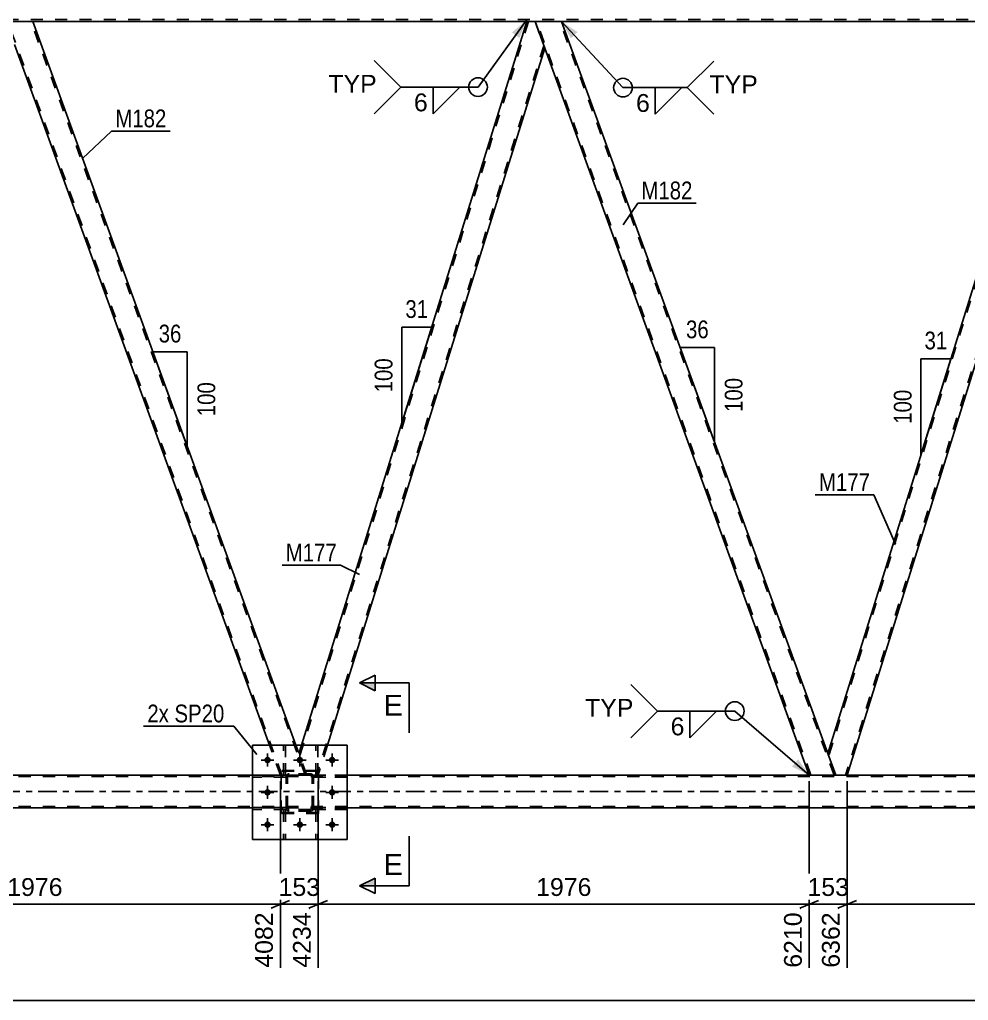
# Model space of a CAD drawing. Header units: millimetres. Extents: x 0 to 841, y 0 to 594.
# Drawn here: x 228.2 to 380.9, y 267.1 to 424.9 of the extents above; entities that cross this region are included whole.
import ezdxf

# ---------------------------------------------------------------- set-up
doc = ezdxf.new("R2010")
doc.units = ezdxf.units.MM
doc.linetypes.add('DXK_LINE_DOT2', pattern=[3.9198, 1.9599, -1.9599])
doc.linetypes.add('DXK_LINE_DOT3', pattern=[5.9187, 2.979, -0.9799, 0.9799, -0.9799])
doc.styles.add('Arial', font='ARIAL.TTF', dxfattribs={"height": 0.2})
doc.styles.add('Arial Narrow', font='ARIALN.TTF', dxfattribs={"height": 0.2})

# ---------------------------------------------------------------- blocks, each defined once
blk = doc.blocks.new('Part-317311647-2614 - 2495')
at = {"color": 7, "linetype": 'DXK_LINE_DOT2'}
for p, q in [((710.15, 424.92), (74.08, 424.92)), ((655.97, 424.6), (224.72, 424.6)), ((230.3, 424.6), (224.72, 424.6)), ((315.43, 424.6), (309.86, 424.6))]:
    blk.add_line(p, q, dxfattribs=at)
at = {"color": 2, "linetype": 'Continuous'}
for p, q in [((309.86, 424.6), (230.3, 424.6)), ((394.99, 424.6), (315.43, 424.6))]:
    blk.add_line(p, q, dxfattribs=at)
blk = doc.blocks.new('Bolt-317311647-2573 - 2495')
at = {"linetype": 'Continuous'}
for points in [[(268.62, 305.8, -1), (267.58, 305.8, -1)], [(273.82, 305.8, -1), (272.78, 305.8, -1)], [(279.02, 305.8, -1), (277.98, 305.8, -1)], [(268.62, 300.6, -1), (267.58, 300.6, -1)], [(279.02, 300.6, -1), (277.98, 300.6, -1)], [(268.62, 295.4, -1), (267.58, 295.4, -1)], [(273.82, 295.4, -1), (272.78, 295.4, -1)], [(279.02, 295.4, -1), (277.98, 295.4, -1)]]:
    blk.add_hatch(color=1, dxfattribs=at).paths.add_polyline_path(points)
at = {"color": 1, "linetype": 'Continuous'}
for p, q in [((268.1, 306.84), (268.1, 304.76)), ((273.3, 306.84), (273.3, 304.76)), ((278.5, 306.84), (278.5, 304.76)), ((269.14, 305.8), (267.06, 305.8)), ((274.34, 305.8), (272.26, 305.8)), ((279.54, 305.8), (277.46, 305.8)), ((268.1, 301.64), (268.1, 299.56)), ((278.5, 301.64), (278.5, 299.56)), ((269.14, 300.6), (267.06, 300.6)), ((279.54, 300.6), (277.46, 300.6)), ((269.14, 295.4), (267.06, 295.4)), ((268.1, 296.44), (268.1, 294.36)), ((274.34, 295.4), (272.26, 295.4)), ((273.3, 296.44), (273.3, 294.36)), ((279.54, 295.4), (277.46, 295.4)), ((278.5, 296.44), (278.5, 294.36))]:
    blk.add_line(p, q, dxfattribs=at)
blk = doc.blocks.new('Bolt-317311647-2574 - 2495')
at = {"color": 1, "linetype": 'Continuous'}
for p, q in [((268.1, 306.84), (268.1, 306.15)), ((273.3, 306.84), (273.3, 306.15)), ((278.5, 306.84), (278.5, 306.15)), ((267.06, 305.8), (267.75, 305.8)), ((268.1, 304.76), (268.1, 305.45)), ((269.14, 305.8), (268.45, 305.8)), ((272.26, 305.8), (272.95, 305.8)), ((273.3, 304.76), (273.3, 305.45)), ((274.34, 305.8), (273.65, 305.8)), ((277.46, 305.8), (278.15, 305.8)), ((278.5, 304.76), (278.5, 305.45)), ((279.54, 305.8), (278.85, 305.8)), ((268.1, 301.64), (268.1, 300.95)), ((278.5, 301.64), (278.5, 300.95)), ((267.06, 300.6), (267.75, 300.6)), ((268.1, 299.56), (268.1, 300.25)), ((269.14, 300.6), (268.45, 300.6)), ((277.46, 300.6), (278.15, 300.6)), ((278.5, 299.56), (278.5, 300.25)), ((279.54, 300.6), (278.85, 300.6)), ((267.06, 295.4), (267.75, 295.4)), ((268.1, 296.44), (268.1, 295.75)), ((269.14, 295.4), (268.45, 295.4)), ((272.26, 295.4), (272.95, 295.4)), ((273.3, 296.44), (273.3, 295.75)), ((274.34, 295.4), (273.65, 295.4)), ((277.46, 295.4), (278.15, 295.4)), ((278.5, 296.44), (278.5, 295.75)), ((279.54, 295.4), (278.85, 295.4)), ((268.1, 294.36), (268.1, 295.05)), ((273.3, 294.36), (273.3, 295.05)), ((278.5, 294.36), (278.5, 295.05))]:
    blk.add_line(p, q, dxfattribs=at)
blk = doc.blocks.new('Part-317311647-2609 - 2495')
at = {"color": 2, "linetype": 'Continuous'}
for p, q in [((265.7, 303.38), (106.9, 303.38)), ((435.97, 303.38), (280.9, 303.38)), ((265.7, 298.1), (106.9, 298.1)), ((435.97, 298.1), (280.9, 298.1))]:
    blk.add_line(p, q, dxfattribs=at)
at = {"color": 7, "linetype": 'DXK_LINE_DOT2'}
for p, q in [((719.95, 303.14), (106.9, 303.14)), ((280.9, 303.38), (265.7, 303.38)), ((719.95, 298.34), (106.9, 298.34)), ((280.9, 298.1), (265.7, 298.1))]:
    blk.add_line(p, q, dxfattribs=at)
at = {"color": 7, "linetype": 'DXK_LINE_DOT3'}
blk.add_line((106.9, 300.74), (719.95, 300.74), dxfattribs=at)
blk = doc.blocks.new('Part-317311647-2874 - 2495')
at = {"color": 7, "linetype": 'DXK_LINE_DOT2'}
for p, q in [((275.5, 303.04), (275.5, 303.36)), ((275.5, 303.36), (280.9, 303.36)), ((280.9, 303.04), (275.5, 303.04)), ((276.1, 303.04), (276.1, 303.36)), ((280.9, 303.36), (280.9, 303.04))]:
    blk.add_line(p, q, dxfattribs=at)
blk = doc.blocks.new('Part-317311647-2868 - 2495')
at = {"color": 2, "linetype": 'Continuous'}
for p, q in [((280.9, 308.2), (265.7, 308.2)), ((265.7, 308.2), (265.7, 293)), ((280.9, 293), (280.9, 308.2)), ((265.7, 293), (280.9, 293))]:
    blk.add_line(p, q, dxfattribs=at)
blk = doc.blocks.new('Part-317311647-2884 - 2495')
at = {"color": 7, "linetype": 'DXK_LINE_DOT2'}
for p, q in [((280.9, 298.16), (275.5, 298.16)), ((275.5, 298.16), (275.5, 297.84)), ((275.5, 297.84), (280.9, 297.84)), ((276.1, 297.84), (276.1, 298.16)), ((280.9, 297.84), (280.9, 298.16))]:
    blk.add_line(p, q, dxfattribs=at)
blk = doc.blocks.new('Part-317311647-2886 - 2495')
at = {"color": 7, "linetype": 'DXK_LINE_DOT2'}
for p, q in [((271.1, 298.16), (265.7, 298.16)), ((265.7, 298.16), (265.7, 297.84)), ((271.1, 297.84), (265.7, 297.84)), ((270.5, 297.84), (270.5, 298.16)), ((271.1, 297.84), (271.1, 298.16))]:
    blk.add_line(p, q, dxfattribs=at)
blk = doc.blocks.new('Part-317311647-2890 - 2495')
at = {"color": 7, "linetype": 'DXK_LINE_DOT2'}
for p, q in [((275.85, 297.84), (276.17, 297.84)), ((275.85, 297.84), (275.85, 293)), ((275.85, 297.24), (276.17, 297.24)), ((276.17, 297.84), (276.17, 293)), ((276.17, 293), (275.85, 293))]:
    blk.add_line(p, q, dxfattribs=at)
blk = doc.blocks.new('Part-317311647-2888 - 2495')
at = {"color": 7, "linetype": 'DXK_LINE_DOT2'}
for p, q in [((275.85, 303.36), (275.85, 308.2)), ((275.85, 308.2), (276.17, 308.2)), ((276.17, 308.2), (276.17, 303.36)), ((275.85, 303.96), (276.17, 303.96)), ((276.17, 303.36), (275.85, 303.36))]:
    blk.add_line(p, q, dxfattribs=at)
blk = doc.blocks.new('Part-317311647-2873 - 2495')
at = {"color": 7, "linetype": 'DXK_LINE_DOT2'}
for p, q in [((265.7, 293), (265.7, 308.2)), ((265.7, 308.2), (280.9, 308.2)), ((280.9, 308.2), (280.9, 293)), ((280.9, 293), (265.7, 293))]:
    blk.add_line(p, q, dxfattribs=at)
blk = doc.blocks.new('Part-317311647-2875 - 2495')
at = {"color": 7, "linetype": 'DXK_LINE_DOT2'}
for p, q in [((275.5, 297.84), (275.5, 298.16)), ((275.5, 298.16), (280.9, 298.16)), ((280.9, 297.84), (275.5, 297.84)), ((276.1, 297.84), (276.1, 298.16)), ((280.9, 298.16), (280.9, 297.84))]:
    blk.add_line(p, q, dxfattribs=at)
blk = doc.blocks.new('Part-317311647-2876 - 2495')
at = {"color": 7, "linetype": 'DXK_LINE_DOT2'}
for p, q in [((271.1, 303.36), (265.7, 303.36)), ((265.7, 303.04), (265.7, 303.36)), ((271.1, 303.04), (265.7, 303.04)), ((270.5, 303.04), (270.5, 303.36)), ((271.1, 303.36), (271.1, 303.04))]:
    blk.add_line(p, q, dxfattribs=at)
blk = doc.blocks.new('Part-317311647-2877 - 2495')
at = {"color": 7, "linetype": 'DXK_LINE_DOT2'}
for p, q in [((271.1, 298.16), (265.7, 298.16)), ((265.7, 297.84), (265.7, 298.16)), ((271.1, 297.84), (265.7, 297.84)), ((270.5, 297.84), (270.5, 298.16)), ((271.1, 298.16), (271.1, 297.84))]:
    blk.add_line(p, q, dxfattribs=at)
blk = doc.blocks.new('Part-317311647-2878 - 2495')
at = {"color": 2, "linetype": 'Continuous'}
for p, q in [((270.65, 308.2), (270.65, 308.2)), ((270.97, 308.2), (270.65, 308.2)), ((270.97, 308.2), (270.97, 308.2))]:
    blk.add_line(p, q, dxfattribs=at)
at = {"color": 7, "linetype": 'DXK_LINE_DOT2'}
for p, q in [((270.66, 303.36), (270.65, 308.2)), ((270.98, 303.36), (270.97, 308.2)), ((270.66, 303.96), (270.98, 303.96)), ((270.98, 303.36), (270.66, 303.36))]:
    blk.add_line(p, q, dxfattribs=at)
blk = doc.blocks.new('Part-317311647-2879 - 2495')
at = {"color": 2, "linetype": 'Continuous'}
for p, q in [((275.85, 308.2), (275.85, 308.2)), ((276.17, 308.2), (275.85, 308.2)), ((276.17, 308.2), (276.17, 308.2))]:
    blk.add_line(p, q, dxfattribs=at)
at = {"color": 7, "linetype": 'DXK_LINE_DOT2'}
for p, q in [((275.85, 303.36), (275.85, 308.2)), ((276.17, 303.36), (276.17, 308.2)), ((275.85, 303.96), (276.17, 303.96)), ((276.17, 303.36), (275.85, 303.36))]:
    blk.add_line(p, q, dxfattribs=at)
blk = doc.blocks.new('Part-317311647-2880 - 2495')
at = {"color": 7, "linetype": 'DXK_LINE_DOT2'}
for p, q in [((270.97, 297.84), (270.65, 297.84)), ((270.65, 297.84), (270.65, 293)), ((270.65, 297.24), (270.97, 297.24)), ((270.97, 297.84), (270.97, 293)), ((270.65, 293), (270.97, 293))]:
    blk.add_line(p, q, dxfattribs=at)
blk = doc.blocks.new('Part-317311647-2881 - 2495')
at = {"color": 7, "linetype": 'DXK_LINE_DOT2'}
for p, q in [((276.17, 297.84), (275.85, 297.84)), ((275.85, 297.84), (275.85, 293)), ((275.85, 297.24), (276.17, 297.24)), ((276.17, 297.84), (276.17, 293)), ((275.85, 293), (276.17, 293))]:
    blk.add_line(p, q, dxfattribs=at)
blk = doc.blocks.new('Part-317311647-2882 - 2495')
at = {"color": 7, "linetype": 'DXK_LINE_DOT2'}
for p, q in [((271.1, 303.12), (271.14, 303.3)), ((271.14, 303.3), (271.1, 303.12)), ((271.1, 298.08), (271.1, 303.12)), ((271.34, 303.12), (271.36, 303.21)), ((271.34, 298.08), (271.34, 303.12)), ((271.36, 303.21), (271.41, 303.29)), ((271.4, 303.56), (271.58, 303.6)), ((271.58, 303.6), (271.4, 303.56)), ((271.41, 303.29), (271.49, 303.34)), ((271.49, 303.34), (271.58, 303.36)), ((275.02, 303.6), (271.58, 303.6)), ((271.58, 303.36), (275.02, 303.36)), ((275.02, 303.6), (275.2, 303.56)), ((275.2, 303.56), (275.02, 303.6)), ((275.02, 303.36), (275.11, 303.34)), ((275.11, 303.34), (275.19, 303.29)), ((275.19, 303.29), (275.24, 303.21)), ((275.24, 303.21), (275.26, 303.12)), ((275.26, 298.08), (275.26, 303.12)), ((275.46, 303.3), (275.5, 303.12)), ((275.5, 303.12), (275.46, 303.3)), ((275.5, 298.08), (275.5, 303.12)), ((271.14, 297.9), (271.1, 298.08)), ((271.1, 298.08), (271.14, 297.9)), ((271.36, 297.99), (271.34, 298.08)), ((271.41, 297.91), (271.36, 297.99)), ((271.58, 297.6), (271.4, 297.64)), ((271.4, 297.64), (271.58, 297.6)), ((271.49, 297.86), (271.41, 297.91)), ((271.58, 297.84), (271.49, 297.86)), ((275.02, 297.84), (271.58, 297.84)), ((275.02, 297.6), (271.58, 297.6)), ((275.11, 297.86), (275.02, 297.84)), ((275.2, 297.64), (275.02, 297.6)), ((275.02, 297.6), (275.2, 297.64)), ((275.19, 297.91), (275.11, 297.86)), ((275.24, 297.99), (275.19, 297.91)), ((275.26, 298.08), (275.24, 297.99)), ((275.5, 298.08), (275.46, 297.9)), ((275.46, 297.9), (275.5, 298.08))]:
    blk.add_line(p, q, dxfattribs=at)
at = {"color": 7, "linetype": 'DXK_LINE_DOT3'}
blk.add_line((273.3, 300.6), (273.3, 300.6), dxfattribs=at)
at = {"color": 7, "linetype": 'DXK_LINE_DOT2'}
for centre, start, end in [((271.58, 303.12), 112.5, 157.5), ((271.58, 303.12), 112.5, 157.5), ((275.02, 303.12), 22.5, 67.5), ((275.02, 303.12), 22.5, 67.5), ((271.58, 298.08), 202.5, 247.5), ((271.58, 298.08), 202.5, 247.5), ((275.02, 298.08), 292.5, 337.5), ((275.02, 298.08), 292.5, 337.5)]:
    blk.add_arc(centre, 0.48, start, end, dxfattribs=at)
blk = doc.blocks.new('Part-317311647-2883 - 2495')
at = {"color": 7, "linetype": 'DXK_LINE_DOT2'}
for p, q in [((280.9, 303.36), (275.5, 303.36)), ((275.5, 303.36), (275.5, 303.04)), ((275.5, 303.04), (280.9, 303.04)), ((276.1, 303.04), (276.1, 303.36)), ((280.9, 303.04), (280.9, 303.36))]:
    blk.add_line(p, q, dxfattribs=at)
blk = doc.blocks.new('Part-317311647-2885 - 2495')
at = {"color": 7, "linetype": 'DXK_LINE_DOT2'}
for p, q in [((271.1, 303.36), (265.7, 303.36)), ((265.7, 303.36), (265.7, 303.04)), ((271.1, 303.04), (265.7, 303.04)), ((270.5, 303.04), (270.5, 303.36)), ((271.1, 303.04), (271.1, 303.36))]:
    blk.add_line(p, q, dxfattribs=at)
blk = doc.blocks.new('Part-317311647-2887 - 2495')
at = {"color": 7, "linetype": 'DXK_LINE_DOT2'}
for p, q in [((270.66, 303.36), (270.65, 308.2)), ((270.65, 308.2), (270.97, 308.2)), ((270.97, 308.2), (270.98, 303.36)), ((270.66, 303.96), (270.98, 303.96)), ((270.98, 303.36), (270.66, 303.36))]:
    blk.add_line(p, q, dxfattribs=at)
blk = doc.blocks.new('Part-317311647-2889 - 2495')
at = {"color": 7, "linetype": 'DXK_LINE_DOT2'}
for p, q in [((270.65, 297.84), (270.97, 297.84)), ((270.65, 297.84), (270.65, 293)), ((270.65, 297.24), (270.97, 297.24)), ((270.97, 297.84), (270.97, 293)), ((270.97, 293), (270.65, 293))]:
    blk.add_line(p, q, dxfattribs=at)
blk = doc.blocks.new('Part-317311647-2891 - 2495')
at = {"color": 7, "linetype": 'DXK_LINE_DOT2'}
for p, q in [((271.1, 303.12), (271.14, 303.3)), ((271.14, 303.3), (271.1, 303.12)), ((271.1, 298.08), (271.1, 303.12)), ((271.34, 303.12), (271.36, 303.21)), ((271.34, 298.08), (271.34, 303.12)), ((271.36, 303.21), (271.41, 303.29)), ((271.4, 303.56), (271.58, 303.6)), ((271.58, 303.6), (271.4, 303.56)), ((271.41, 303.29), (271.49, 303.34)), ((271.49, 303.34), (271.58, 303.36)), ((275.02, 303.6), (271.58, 303.6)), ((271.58, 303.36), (275.02, 303.36)), ((275.02, 303.6), (275.2, 303.56)), ((275.2, 303.56), (275.02, 303.6)), ((275.02, 303.36), (275.11, 303.34)), ((275.11, 303.34), (275.19, 303.29)), ((275.19, 303.29), (275.24, 303.21)), ((275.24, 303.21), (275.26, 303.12)), ((275.26, 298.08), (275.26, 303.12)), ((275.46, 303.3), (275.5, 303.12)), ((275.5, 303.12), (275.46, 303.3)), ((275.5, 298.08), (275.5, 303.12)), ((271.14, 297.9), (271.1, 298.08)), ((271.1, 298.08), (271.14, 297.9)), ((271.36, 297.99), (271.34, 298.08)), ((271.41, 297.91), (271.36, 297.99)), ((271.58, 297.6), (271.4, 297.64)), ((271.4, 297.64), (271.58, 297.6)), ((271.49, 297.86), (271.41, 297.91)), ((271.58, 297.84), (271.49, 297.86)), ((275.02, 297.84), (271.58, 297.84)), ((275.02, 297.6), (271.58, 297.6)), ((275.11, 297.86), (275.02, 297.84)), ((275.2, 297.64), (275.02, 297.6)), ((275.02, 297.6), (275.2, 297.64)), ((275.19, 297.91), (275.11, 297.86)), ((275.24, 297.99), (275.19, 297.91)), ((275.26, 298.08), (275.24, 297.99)), ((275.5, 298.08), (275.46, 297.9)), ((275.46, 297.9), (275.5, 298.08))]:
    blk.add_line(p, q, dxfattribs=at)
at = {"color": 7, "linetype": 'DXK_LINE_DOT3'}
blk.add_line((273.3, 300.6), (273.3, 300.6), dxfattribs=at)
at = {"color": 7, "linetype": 'DXK_LINE_DOT2'}
for centre, start, end in [((271.58, 303.12), 112.5, 157.5), ((271.58, 303.12), 112.5, 157.5), ((275.02, 303.12), 22.5, 67.5), ((275.02, 303.12), 22.5, 67.5), ((271.58, 298.08), 202.5, 247.5), ((271.58, 298.08), 202.5, 247.5), ((275.02, 298.08), 292.5, 337.5), ((275.02, 298.08), 292.5, 337.5)]:
    blk.add_arc(centre, 0.48, start, end, dxfattribs=at)
blk = doc.blocks.new('Part-317311647-2892 - 2495')
at = {"color": 7, "linetype": 'DXK_LINE_DOT2'}
for p, q in [((276.3, 304.14), (270.3, 304.14)), ((270.3, 297.34), (270.3, 304.14)), ((276.3, 297.34), (276.3, 304.14)), ((276.3, 297.34), (270.3, 297.34))]:
    blk.add_line(p, q, dxfattribs=at)
blk = doc.blocks.new('Part-317311647-2893 - 2495')
at = {"color": 7, "linetype": 'DXK_LINE_DOT2'}
for p, q in [((276.3, 304), (270.3, 304)), ((270.3, 297.2), (270.3, 304)), ((276.3, 297.2), (276.3, 304)), ((276.3, 297.2), (270.3, 297.2))]:
    blk.add_line(p, q, dxfattribs=at)
blk = doc.blocks.new('Part-317311647-2943 - 2495')
at = {"color": 2, "linetype": 'Continuous'}
for p, q in [((394.99, 424.6), (358.29, 306.85)), ((396.31, 424.6), (394.99, 424.6)), ((396.31, 424.6), (397.86, 420.35)), ((397.86, 420.35), (361.4, 303.38)), ((359.55, 303.38), (358.29, 306.85))]:
    blk.add_line(p, q, dxfattribs=at)
at = {"color": 7, "linetype": 'DXK_LINE_DOT2'}
for p, q in [((395.24, 424.6), (358.42, 306.48)), ((397.72, 420.73), (361.15, 303.38)), ((361.4, 303.38), (359.55, 303.38))]:
    blk.add_line(p, q, dxfattribs=at)
blk = doc.blocks.new('Part-317311647-2948 - 2495')
at = {"color": 7, "linetype": 'DXK_LINE_DOT2'}
for p, q in [((310.11, 424.6), (273.29, 306.48)), ((312.59, 420.73), (276.01, 303.38)), ((273.57, 308.2), (273.15, 306.85)), ((277.76, 308.2), (276.26, 303.38)), ((274.42, 303.38), (273.15, 306.85)), ((276.26, 303.38), (274.42, 303.38))]:
    blk.add_line(p, q, dxfattribs=at)
at = {"color": 2, "linetype": 'Continuous'}
for p, q in [((309.86, 424.6), (273.57, 308.2)), ((311.17, 424.6), (309.86, 424.6)), ((312.72, 420.35), (311.17, 424.6)), ((312.72, 420.35), (277.76, 308.2))]:
    blk.add_line(p, q, dxfattribs=at)
blk = doc.blocks.new('Part-317311647-2988 - 2495')
at = {"color": 2, "linetype": 'Continuous'}
for p, q in [((315.43, 424.6), (311.17, 424.6)), ((315.43, 424.6), (358.29, 306.85)), ((355.3, 303.38), (312.72, 420.35))]:
    blk.add_line(p, q, dxfattribs=at)
at = {"color": 7, "linetype": 'DXK_LINE_DOT2'}
for p, q in [((311.17, 424.6), (312.72, 420.35)), ((355.55, 303.38), (311.43, 424.6)), ((311.43, 424.6), (311.45, 424.6)), ((359.3, 303.38), (315.18, 424.6)), ((359.55, 303.38), (358.29, 306.85)), ((359.55, 303.38), (355.3, 303.38))]:
    blk.add_line(p, q, dxfattribs=at)
blk = doc.blocks.new('Part-317311647-2993 - 2495')
at = {"color": 2, "linetype": 'Continuous'}
for p, q in [((230.3, 424.6), (226.04, 424.6)), ((230.3, 424.6), (272.66, 308.2)), ((268.41, 308.2), (227.59, 420.35))]:
    blk.add_line(p, q, dxfattribs=at)
at = {"color": 7, "linetype": 'DXK_LINE_DOT2'}
for p, q in [((226.04, 424.6), (227.59, 420.35)), ((270.42, 303.38), (226.3, 424.6)), ((226.3, 424.6), (226.32, 424.6)), ((274.16, 303.38), (230.04, 424.6)), ((270.16, 303.38), (268.41, 308.2)), ((274.42, 303.38), (272.66, 308.2)), ((274.42, 303.38), (270.16, 303.38))]:
    blk.add_line(p, q, dxfattribs=at)
blk = doc.blocks.new('StraightDimension-317311647-3541 - 2495')
at = {"color": 7, "linetype": 'Continuous'}
for p, q in [((191.13, 302.38), (191.13, 272.39)), ((270.16, 302.38), (270.16, 272.39)), ((192.63, 283.19), (189.63, 281.99)), ((191.13, 282.59), (270.16, 282.59)), ((268.66, 281.99), (271.66, 283.19))]:
    blk.add_line(p, q, dxfattribs=at)
at = {"color": 0}
blk.add_wipeout([(235.69, 283.34), (235.69, 287.54), (225.6, 287.54), (225.6, 283.34)], dxfattribs=at)
at = {"color": 0, "linetype": 'Continuous'}
blk.add_wipeout([(269.56, 281.89), (265.36, 281.89), (265.36, 271.79), (269.56, 271.79)], dxfattribs=at)
at = {"color": 3, "style": 'Arial'}
blk.add_text('1976', height=2.865, dxfattribs=at).set_placement((226.2, 283.94))
at = {"color": 3, "linetype": 'Continuous', "style": 'Arial'}
blk.add_text('4082', height=2.865, rotation=90.0002, dxfattribs=at).set_placement((268.96, 272.39))
blk = doc.blocks.new('AngleDimension-317311647-3901 - 2495')
at = {"color": 7, "linetype": 'Continuous'}
for p, q in [((338.74, 360.56), (334.52, 372.16)), ((340.06, 372.16), (334.52, 372.16)), ((340.06, 356.93), (334.52, 372.16)), ((340.06, 356.93), (340.06, 372.16))]:
    blk.add_line(p, q, dxfattribs=at)
at = {"color": 0}
for points in [[(339.72, 373.06), (339.72, 377.26), (334.86, 377.26), (334.86, 373.06)], [(345.16, 367.89), (340.96, 367.89), (340.96, 361.2), (345.16, 361.2)]]:
    blk.add_wipeout(points, dxfattribs=at)
at = {"color": 3, "style": 'Arial Narrow'}
blk.add_text('36', height=2.863, dxfattribs=at).set_placement((335.46, 373.66))
blk.add_text('100', height=2.863, rotation=90.0002, dxfattribs=at).set_placement((344.56, 361.8))
blk = doc.blocks.new('AngleDimension-317311647-3887 - 2495')
at = {"color": 7, "linetype": 'Continuous'}
for p, q in [((289.71, 375.43), (294.53, 375.43)), ((289.71, 359.96), (294.53, 375.43)), ((289.71, 359.96), (289.71, 375.43)), ((290.32, 361.92), (294.53, 375.43))]:
    blk.add_line(p, q, dxfattribs=at)
at = {"color": 0}
for points in [[(294.55, 376.33), (294.55, 380.53), (289.69, 380.53), (289.69, 376.33)], [(288.81, 371.04), (284.61, 371.04), (284.61, 364.36), (288.81, 364.36)]]:
    blk.add_wipeout(points, dxfattribs=at)
at = {"color": 3, "style": 'Arial Narrow'}
blk.add_text('31', height=2.863, dxfattribs=at).set_placement((290.29, 376.93))
blk.add_text('100', height=2.863, rotation=90.0002, dxfattribs=at).set_placement((288.21, 364.96))
blk = doc.blocks.new('AngleDimension-317311647-3873 - 2495')
at = {"color": 7, "linetype": 'Continuous'}
for p, q in [((252.26, 364.27), (249.63, 371.48)), ((255.18, 371.48), (249.63, 371.48)), ((255.18, 356.25), (249.63, 371.48)), ((255.18, 356.25), (255.18, 371.48))]:
    blk.add_line(p, q, dxfattribs=at)
at = {"color": 0}
for points in [[(254.83, 372.38), (254.83, 376.58), (249.98, 376.58), (249.98, 372.38)], [(260.27, 367.21), (256.07, 367.21), (256.07, 360.52), (260.27, 360.52)]]:
    blk.add_wipeout(points, dxfattribs=at)
at = {"color": 3, "style": 'Arial Narrow'}
blk.add_text('36', height=2.863, dxfattribs=at).set_placement((250.58, 372.98))
blk.add_text('100', height=2.863, rotation=90.0002, dxfattribs=at).set_placement((259.68, 361.12))
blk = doc.blocks.new('AngleDimension-317311647-3915 - 2495')
at = {"color": 7, "linetype": 'Continuous'}
for p, q in [((373.27, 370.37), (378.09, 370.37)), ((373.27, 354.91), (378.09, 370.37)), ((373.27, 354.91), (373.27, 370.37)), ((376.26, 364.51), (378.09, 370.37))]:
    blk.add_line(p, q, dxfattribs=at)
at = {"color": 0}
for points in [[(378.11, 371.27), (378.11, 375.47), (373.25, 375.47), (373.25, 371.27)], [(372.37, 365.98), (368.17, 365.98), (368.17, 359.3), (372.37, 359.3)]]:
    blk.add_wipeout(points, dxfattribs=at)
at = {"color": 3, "style": 'Arial Narrow'}
blk.add_text('31', height=2.863, dxfattribs=at).set_placement((373.85, 371.87))
blk.add_text('100', height=2.863, rotation=90.0002, dxfattribs=at).set_placement((371.77, 359.9))
blk = doc.blocks.new('StraightDimension-317311647-3427 - 2495')
at = {"color": 7, "linetype": 'Continuous'}
blk.add_line((64.82, 267.14), (729.21, 267.14), dxfattribs=at)
blk = doc.blocks.new('StraightDimension-317311647-3557 - 2495')
at = {"color": 7, "linetype": 'Continuous'}
for p, q in [((270.16, 302.38), (270.16, 272.39)), ((276.26, 302.38), (276.26, 272.39)), ((268.66, 281.99), (271.66, 283.19)), ((270.16, 282.59), (276.26, 282.59)), ((277.76, 283.19), (274.76, 281.99))]:
    blk.add_line(p, q, dxfattribs=at)
at = {"color": 0}
blk.add_wipeout([(277.15, 283.34), (277.15, 287.54), (269.28, 287.54), (269.28, 283.34)], dxfattribs=at)
at = {"color": 0, "linetype": 'Continuous'}
blk.add_wipeout([(275.66, 281.89), (271.46, 281.89), (271.46, 271.79), (275.66, 271.79)], dxfattribs=at)
at = {"color": 3, "style": 'Arial'}
blk.add_text('153', height=2.865, dxfattribs=at).set_placement((269.88, 283.94))
at = {"color": 3, "linetype": 'Continuous', "style": 'Arial'}
blk.add_text('4234', height=2.865, rotation=90.0002, dxfattribs=at).set_placement((275.06, 272.39))
blk = doc.blocks.new('StraightDimension-317311647-3573 - 2495')
at = {"color": 7, "linetype": 'Continuous'}
for p, q in [((276.26, 302.38), (276.26, 272.39)), ((355.3, 302.38), (355.3, 272.39)), ((277.76, 283.19), (274.76, 281.99)), ((276.26, 282.59), (355.3, 282.59)), ((353.8, 281.99), (356.8, 283.19))]:
    blk.add_line(p, q, dxfattribs=at)
at = {"color": 0}
blk.add_wipeout([(320.83, 283.34), (320.83, 287.54), (310.73, 287.54), (310.73, 283.34)], dxfattribs=at)
at = {"color": 0, "linetype": 'Continuous'}
blk.add_wipeout([(354.7, 281.89), (350.5, 281.89), (350.5, 271.79), (354.7, 271.79)], dxfattribs=at)
at = {"color": 3, "style": 'Arial'}
blk.add_text('1976', height=2.865, dxfattribs=at).set_placement((311.33, 283.94))
at = {"color": 3, "linetype": 'Continuous', "style": 'Arial'}
blk.add_text('6210', height=2.865, rotation=90.0002, dxfattribs=at).set_placement((354.1, 272.39))
blk = doc.blocks.new('StraightDimension-317311647-3589 - 2495')
at = {"color": 7, "linetype": 'Continuous'}
for p, q in [((355.3, 302.38), (355.3, 272.39)), ((361.4, 302.38), (361.4, 272.39)), ((353.8, 281.99), (356.8, 283.19)), ((355.3, 282.59), (361.4, 282.59)), ((362.9, 283.19), (359.9, 281.99))]:
    blk.add_line(p, q, dxfattribs=at)
at = {"color": 0}
blk.add_wipeout([(362.28, 283.34), (362.28, 287.54), (354.41, 287.54), (354.41, 283.34)], dxfattribs=at)
at = {"color": 0, "linetype": 'Continuous'}
blk.add_wipeout([(360.8, 281.89), (356.6, 281.89), (356.6, 271.79), (360.8, 271.79)], dxfattribs=at)
at = {"color": 3, "style": 'Arial'}
blk.add_text('153', height=2.865, dxfattribs=at).set_placement((355.01, 283.94))
at = {"color": 3, "linetype": 'Continuous', "style": 'Arial'}
blk.add_text('6362', height=2.865, rotation=90.0002, dxfattribs=at).set_placement((360.2, 272.39))
blk = doc.blocks.new('StraightDimension-317311647-3605 - 2495')
at = {"color": 7, "linetype": 'Continuous'}
for p, q in [((361.4, 302.38), (361.4, 272.39)), ((440.43, 302.38), (440.43, 272.39)), ((362.9, 283.19), (359.9, 281.99)), ((361.4, 282.59), (440.43, 282.59)), ((438.93, 281.99), (441.93, 283.19))]:
    blk.add_line(p, q, dxfattribs=at)
at = {"color": 0}
blk.add_wipeout([(405.96, 283.34), (405.96, 287.54), (395.87, 287.54), (395.87, 283.34)], dxfattribs=at)
at = {"color": 0, "linetype": 'Continuous'}
blk.add_wipeout([(439.83, 281.89), (435.63, 281.89), (435.63, 271.79), (439.83, 271.79)], dxfattribs=at)
at = {"color": 3, "style": 'Arial'}
blk.add_text('1976', height=2.865, dxfattribs=at).set_placement((396.47, 283.94))
at = {"color": 3, "linetype": 'Continuous', "style": 'Arial'}
blk.add_text('8338', height=2.865, rotation=90.0002, dxfattribs=at).set_placement((439.23, 272.39))
blk = doc.blocks.new('SectionMark-317311647-4055 - 2495')
at = {"linetype": 'Continuous'}
for points in [[(285.4, 318.2), (285.4, 316.95), (282.9, 318.2)], [(285.4, 286.82), (285.4, 285.57), (282.9, 285.57)]]:
    blk.add_hatch(color=6, dxfattribs=at).paths.add_polyline_path(points)
at = {"color": 6, "linetype": 'Continuous'}
for p, q in [((282.9, 318.2), (285.4, 319.45)), ((285.4, 316.95), (285.4, 319.45)), ((290.9, 318.2), (282.9, 318.2)), ((282.9, 318.2), (285.4, 316.95)), ((290.9, 318.2), (290.9, 310.2)), ((290.9, 285.57), (290.9, 293.57)), ((282.9, 285.57), (285.4, 286.82)), ((285.4, 286.82), (285.4, 284.32)), ((290.9, 285.57), (282.9, 285.57)), ((285.4, 284.32), (282.9, 285.57))]:
    blk.add_line(p, q, dxfattribs=at)
at = {"color": 0, "linetype": 'Continuous'}
for points in [[(289.9, 312.95), (289.9, 316.45), (286.79, 316.45), (286.79, 312.95)], [(289.9, 287.32), (289.9, 290.82), (286.79, 290.82), (286.79, 287.32)]]:
    blk.add_wipeout(points, dxfattribs=at)
at = {"color": 3, "linetype": 'Continuous', "style": 'Arial'}
for p in [(286.79, 312.95), (286.79, 287.32)]:
    blk.add_text('E', height=3.34, dxfattribs=at).set_placement(p)
blk = doc.blocks.new('Mark-317311647-2939 - 2495')
at = {"color": 0}
blk.add_wipeout([(365.08, 349.08), (365.08, 352.08), (356.86, 352.08), (356.86, 349.08)], dxfattribs=at)
blk.add_wipeout([(365.08, 349.08), (365.08, 352.08), (356.86, 352.08), (356.86, 349.08)], dxfattribs=at)
at = {"color": 30, "linetype": 'Continuous'}
for p in [(356.26, 348.48), (369.16, 340.56)]:
    blk.add_line(p, (365.68, 348.48), dxfattribs=at)
at = {"color": 3, "style": 'Arial Narrow'}
blk.add_text('M177', height=2.863, dxfattribs=at).set_placement((356.86, 349.08))
blk = doc.blocks.new('Mark-317311647-2944 - 2495')
at = {"color": 0}
blk.add_wipeout([(279.26, 337.75), (279.26, 340.75), (271.04, 340.75), (271.04, 337.75)], dxfattribs=at)
blk.add_wipeout([(279.26, 337.75), (279.26, 340.75), (271.04, 340.75), (271.04, 337.75)], dxfattribs=at)
at = {"color": 30, "linetype": 'Continuous'}
for p in [(270.44, 337.15), (282.9, 335.67)]:
    blk.add_line(p, (279.86, 337.15), dxfattribs=at)
at = {"color": 3, "style": 'Arial Narrow'}
blk.add_text('M177', height=2.863, dxfattribs=at).set_placement((271.04, 337.75))
blk = doc.blocks.new('Mark-317311647-2984 - 2495')
at = {"color": 0}
blk.add_wipeout([(336.51, 396.01), (336.51, 399.01), (328.28, 399.01), (328.28, 396.01)], dxfattribs=at)
blk.add_wipeout([(336.51, 396.01), (336.51, 399.01), (328.28, 399.01), (328.28, 396.01)], dxfattribs=at)
at = {"color": 30, "linetype": 'Continuous'}
for p, q in [((325.32, 391.92), (327.68, 395.41)), ((327.68, 395.41), (337.11, 395.41))]:
    blk.add_line(p, q, dxfattribs=at)
at = {"color": 3, "style": 'Arial Narrow'}
blk.add_text('M182', height=2.863, dxfattribs=at).set_placement((328.28, 396.01))
blk = doc.blocks.new('Mark-317311647-2989 - 2495')
at = {"color": 0}
blk.add_wipeout([(251.82, 407.6), (251.82, 410.6), (243.6, 410.6), (243.6, 407.6)], dxfattribs=at)
blk.add_wipeout([(251.82, 407.6), (251.82, 410.6), (243.6, 410.6), (243.6, 407.6)], dxfattribs=at)
at = {"color": 30, "linetype": 'Continuous'}
for p, q in [((238.31, 402.58), (243, 407)), ((243, 407), (252.42, 407))]:
    blk.add_line(p, q, dxfattribs=at)
at = {"color": 3, "style": 'Arial Narrow'}
blk.add_text('M182', height=2.863, dxfattribs=at).set_placement((243.6, 407.6))
blk = doc.blocks.new('WeldMark-317311647-4065 - 2495')
at = {"linetype": 'Continuous'}
blk.add_hatch(color=30, dxfattribs=at).paths.add_polyline_path([(307.42, 422.85), (309.79, 424.84), (308.64, 421.97)])
at = {"color": 30, "linetype": 'Continuous'}
blk.add_line((309.79, 424.84), (301.98, 414.07), dxfattribs=at)
at = {"color": 3, "linetype": 'Continuous'}
for q in [(285.28, 418.35), (285.28, 409.78)]:
    blk.add_line((289.56, 414.07), q, dxfattribs=at)
for start, end in [(90, 270), (270, 90)]:
    blk.add_arc((301.98, 414.07), 1.5, start, end, dxfattribs=at)
at = {"color": 0}
blk.add_wipeout([(294.08, 409.97), (294.08, 413.37), (291.46, 413.37), (291.46, 409.97)], dxfattribs=at)
at = {"color": 30, "linetype": 'Continuous'}
blk.add_line((289.56, 414.07), (301.98, 414.07), dxfattribs=at)
at = {"color": 3, "linetype": 'Continuous'}
for p, q in [((294.74, 414.07), (299.03, 414.07)), ((299.03, 414.07), (294.74, 409.78)), ((294.74, 409.78), (294.74, 414.07))]:
    blk.add_line(p, q, dxfattribs=at)
at = {"color": 3, "style": 'Arial'}
blk.add_text('6', height=2.87, dxfattribs=at).set_placement((291.66, 410.17))
at = {"color": 0, "linetype": 'Continuous'}
blk.add_wipeout([(285.66, 413.17), (285.66, 416.17), (277.89, 416.17), (277.89, 413.17)], dxfattribs=at)
blk.add_wipeout([(285.66, 413.17), (285.66, 416.17), (277.89, 416.17), (277.89, 413.17)], dxfattribs=at)
at = {"color": 3, "linetype": 'Continuous', "style": 'Arial'}
blk.add_text('TYP', height=2.865, dxfattribs=at).set_placement((277.89, 413.17))
blk = doc.blocks.new('WeldMark-317311647-4083 - 2495')
at = {"linetype": 'Continuous'}
blk.add_hatch(color=30, dxfattribs=at).paths.add_polyline_path([(316.92, 421.9), (315.43, 424.6), (318.02, 422.92)])
at = {"color": 30, "linetype": 'Continuous'}
blk.add_line((315.43, 424.6), (325.31, 413.98), dxfattribs=at)
at = {"color": 3, "linetype": 'Continuous'}
for q in [(339.92, 418.26), (339.92, 409.69)]:
    blk.add_line((335.63, 413.98), q, dxfattribs=at)
blk.add_arc((325.31, 413.98), 1.5, 90, 270, dxfattribs=at)
at = {"color": 0}
blk.add_wipeout([(329.83, 409.88), (329.83, 413.28), (327.21, 413.28), (327.21, 409.88)], dxfattribs=at)
at = {"color": 30, "linetype": 'Continuous'}
blk.add_line((325.31, 413.98), (335.63, 413.98), dxfattribs=at)
at = {"color": 3, "linetype": 'Continuous'}
for p, q in [((330.49, 413.98), (334.78, 413.98)), ((334.78, 413.98), (330.49, 409.69)), ((330.49, 409.69), (330.49, 413.98))]:
    blk.add_line(p, q, dxfattribs=at)
blk.add_arc((325.31, 413.98), 1.5, 270, 90, dxfattribs=at)
at = {"color": 3, "style": 'Arial'}
blk.add_text('6', height=2.87, dxfattribs=at).set_placement((327.41, 410.08))
at = {"color": 0, "linetype": 'Continuous'}
blk.add_wipeout([(347.01, 413.08), (347.01, 416.08), (339.23, 416.08), (339.23, 413.08)], dxfattribs=at)
blk.add_wipeout([(347.01, 413.08), (347.01, 416.08), (339.23, 416.08), (339.23, 413.08)], dxfattribs=at)
at = {"color": 3, "linetype": 'Continuous', "style": 'Arial'}
blk.add_text('TYP', height=2.865, dxfattribs=at).set_placement((339.23, 413.08))
blk = doc.blocks.new('WeldMark-317311647-4098 - 2495')
at = {"linetype": 'Continuous'}
blk.add_hatch(color=30, dxfattribs=at).paths.add_polyline_path([(353.51, 305.91), (355.3, 303.38), (352.53, 304.77)])
at = {"color": 3, "linetype": 'Continuous'}
for q in [(326.6, 317.96), (326.6, 309.39)]:
    blk.add_line((330.88, 313.68), q, dxfattribs=at)
at = {"color": 30, "linetype": 'Continuous'}
blk.add_line((355.3, 303.38), (343.31, 313.68), dxfattribs=at)
at = {"color": 3, "linetype": 'Continuous'}
for start, end in [(90, 270), (270, 90)]:
    blk.add_arc((343.31, 313.68), 1.5, start, end, dxfattribs=at)
at = {"color": 0}
blk.add_wipeout([(335.41, 309.58), (335.41, 312.98), (332.78, 312.98), (332.78, 309.58)], dxfattribs=at)
at = {"color": 30, "linetype": 'Continuous'}
blk.add_line((330.88, 313.68), (343.31, 313.68), dxfattribs=at)
at = {"color": 3, "linetype": 'Continuous'}
for p, q in [((336.07, 313.68), (340.35, 313.68)), ((340.35, 313.68), (336.07, 309.39)), ((336.07, 309.39), (336.07, 313.68))]:
    blk.add_line(p, q, dxfattribs=at)
at = {"color": 3, "style": 'Arial'}
blk.add_text('6', height=2.87, dxfattribs=at).set_placement((332.98, 309.78))
at = {"color": 0, "linetype": 'Continuous'}
blk.add_wipeout([(326.98, 312.78), (326.98, 315.78), (319.21, 315.78), (319.21, 312.78)], dxfattribs=at)
blk.add_wipeout([(326.98, 312.78), (326.98, 315.78), (319.21, 315.78), (319.21, 312.78)], dxfattribs=at)
at = {"color": 3, "linetype": 'Continuous', "style": 'Arial'}
blk.add_text('TYP', height=2.865, dxfattribs=at).set_placement((319.21, 312.78))
blk = doc.blocks.new('MarkSet-317311647-4191 - 2495')
at = {"color": 30, "linetype": 'Continuous'}
blk.add_line((266.37, 306.68), (262.66, 311.26), dxfattribs=at)
at = {"color": 0}
for points in [[(252.22, 311.86), (252.22, 314.86), (248.75, 314.86), (248.75, 311.86)], [(261.16, 311.86), (261.16, 314.86), (253.12, 314.86), (253.12, 311.86)]]:
    blk.add_wipeout(points, dxfattribs=at)
for points in [[(252.22, 311.86), (252.22, 314.86), (248.75, 314.86), (248.75, 311.86)], [(261.16, 311.86), (261.16, 314.86), (253.12, 314.86), (253.12, 311.86)]]:
    blk.add_wipeout(points, dxfattribs=at)
at = {"color": 30, "linetype": 'Continuous'}
blk.add_line((248.15, 311.26), (262.66, 311.26), dxfattribs=at)
at = {"color": 3, "style": 'Arial Narrow'}
for s, p in [('2x', (248.75, 311.86)), ('SP20', (253.12, 311.86))]:
    blk.add_text(s, height=2.863, dxfattribs=at).set_placement(p)

msp = doc.modelspace()

# ---------------------------------------------------------------- block references
for name in ['Part-317311647-2614 - 2495', 'Part-317311647-2993 - 2495', 'Part-317311647-2948 - 2495', 'Part-317311647-2988 - 2495', 'Part-317311647-2943 - 2495', 'Part-317311647-2868 - 2495', 'Part-317311647-2873 - 2495', 'Part-317311647-2878 - 2495', 'Part-317311647-2887 - 2495', 'Part-317311647-2888 - 2495', 'Part-317311647-2879 - 2495', 'Bolt-317311647-2573 - 2495', 'Bolt-317311647-2574 - 2495', 'Part-317311647-2609 - 2495', 'Part-317311647-2876 - 2495', 'Part-317311647-2885 - 2495', 'Part-317311647-2892 - 2495', 'Part-317311647-2893 - 2495', 'Part-317311647-2882 - 2495', 'Part-317311647-2891 - 2495', 'Part-317311647-2874 - 2495', 'Part-317311647-2883 - 2495', 'Part-317311647-2886 - 2495', 'Part-317311647-2877 - 2495', 'Part-317311647-2880 - 2495', 'Part-317311647-2889 - 2495', 'Part-317311647-2884 - 2495', 'Part-317311647-2875 - 2495', 'Part-317311647-2890 - 2495', 'Part-317311647-2881 - 2495']:
    msp.add_blockref(name, (0, 0))

# ---------------------------------------------------------------- next in the draw order: block references
for name in ['AngleDimension-317311647-3887 - 2495', 'AngleDimension-317311647-3901 - 2495', 'AngleDimension-317311647-3873 - 2495', 'AngleDimension-317311647-3915 - 2495', 'StraightDimension-317311647-3541 - 2495']:
    msp.add_blockref(name, (0, 0))

# ---------------------------------------------------------------- next in the draw order: block references
msp.add_blockref('StraightDimension-317311647-3427 - 2495', (0, 0))

# ---------------------------------------------------------------- next in the draw order: block references
for name in ['WeldMark-317311647-4065 - 2495', 'WeldMark-317311647-4083 - 2495', 'Mark-317311647-2989 - 2495', 'Mark-317311647-2984 - 2495', 'Mark-317311647-2939 - 2495', 'Mark-317311647-2944 - 2495', 'WeldMark-317311647-4098 - 2495', 'MarkSet-317311647-4191 - 2495', 'StraightDimension-317311647-3557 - 2495']:
    msp.add_blockref(name, (0, 0))

# ---------------------------------------------------------------- next in the draw order: block references
msp.add_blockref('StraightDimension-317311647-3573 - 2495', (0, 0))

# ---------------------------------------------------------------- next in the draw order: block references
for name in ['SectionMark-317311647-4055 - 2495', 'StraightDimension-317311647-3589 - 2495']:
    msp.add_blockref(name, (0, 0))

# ---------------------------------------------------------------- next in the draw order: block references
msp.add_blockref('StraightDimension-317311647-3605 - 2495', (0, 0))

doc.saveas('drawing.dxf')
